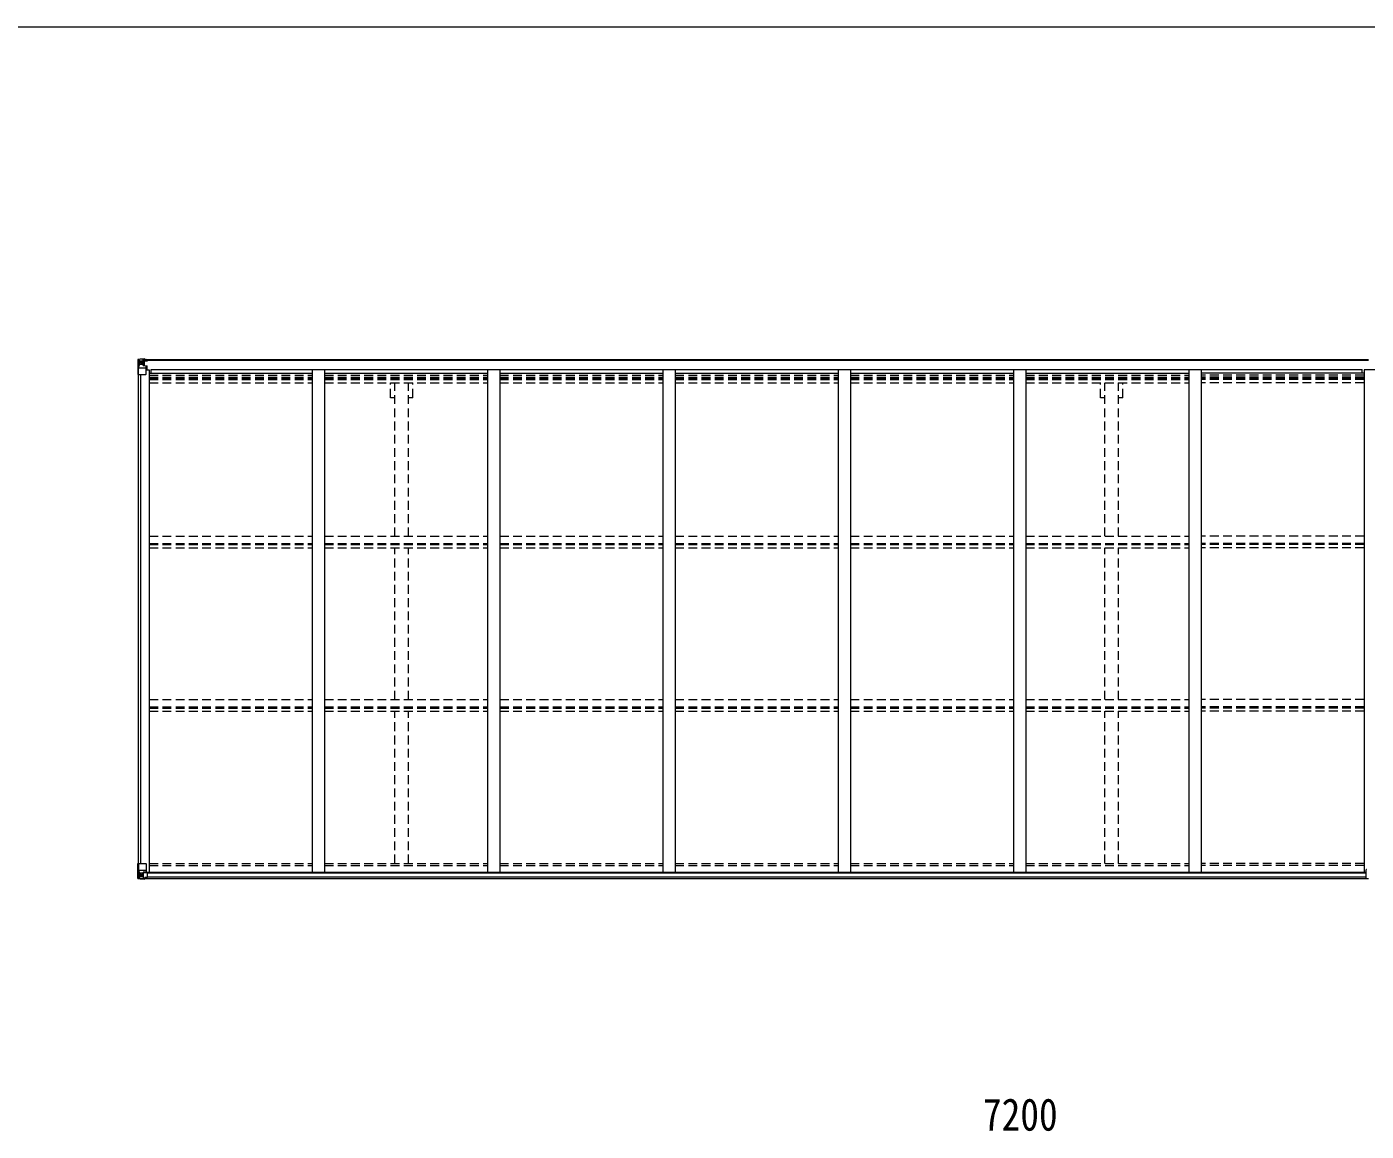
# Model space of a CAD drawing. Units: millimetres at full size, sheet at 1:30; details may follow other scales. Extents: x -8432 to 8432, y -5820 to 5820.
# Drawn here: x -1151 to 4320, y 1312 to 5820 of the extents above; entities that cross this region are included whole.
import ezdxf
from ezdxf.enums import TextEntityAlignment as Align

# ---------------------------------------------------------------- set-up
doc = ezdxf.new("R2010")
doc.units = ezdxf.units.MM
doc.header["$LTSCALE"] = 30
doc.linetypes.add('DASHED1', pattern=[1.8, 1.2, -0.6])
for name, color, linetype, lineweight in [('0-3_ELV2', 4, 'Continuous', 9), ('0-4_TABLE1', 6, 'Continuous', 9), ('0-6_OTH_LINE', 6, 'Continuous', 9), ('F-0_240', 7, 'Continuous', 9)]:
    doc.layers.add(name, color=color, linetype=linetype, lineweight=lineweight)
doc.styles.add('ＭＳ ゴシック', font='')
doc.styles.get('ＭＳ ゴシック').set_extended_font_data('MS Gothic')

msp = doc.modelspace()

# ---------------------------------------------------------------- linework, layer by layer
at = {"layer": '0-3_ELV2'}
for p, q in [((-674.11, 4461.75), (4329.14, 4461.75)), ((-674.11, 4459.61), (4329.14, 4459.61)), ((-695.61, 4400.98), (-695.61, 2405)), ((-685.91, 4400.98), (-685.91, 2405)), ((-663.61, 4419.63), (-650.61, 4419.63)), ((-650.61, 4419.63), (-650.61, 2368.98)), ((-650.61, 4405.95), (15.39, 4405.95)), ((-643.11, 4405.95), (-643.11, 4421.47)), ((-643.11, 4421.47), (4303.89, 4421.47)), ((15.39, 4421.45), (15.39, 2368.98)), ((65.39, 4421.45), (65.39, 2368.98)), ((65.39, 4405.95), (731.39, 4405.95)), ((731.39, 4421.45), (731.39, 2368.98)), ((781.39, 4421.45), (781.39, 2368.98)), ((781.39, 4405.95), (1447.39, 4405.95)), ((1447.39, 4421.45), (1447.39, 2368.98)), ((1497.39, 4421.45), (1497.39, 2368.98)), ((1497.39, 4405.95), (2163.39, 4405.95)), ((2163.39, 4421.45), (2163.39, 2368.98)), ((2213.39, 4421.45), (2213.39, 2368.98)), ((2213.39, 4405.95), (2879.39, 4405.95)), ((2879.39, 4421.45), (2879.39, 2368.98)), ((2929.39, 4421.45), (2929.39, 2368.98)), ((2929.39, 4405.95), (3595.39, 4405.95)), ((3595.39, 4421.45), (3595.39, 2368.98)), ((3645.39, 4421.45), (3645.39, 2368.98)), ((4311.39, 4405.95), (3645.39, 4405.95)), ((4303.89, 4405.95), (4303.89, 4421.47)), ((4311.39, 4419.63), (4311.39, 2368.98)), ((4361.39, 4419.63), (4311.39, 4419.63)), ((-670.87, 2368.98), (4319.89, 2368.98)), ((-659.11, 2366.72), (4319.89, 2366.72)), ((-669.11, 2343.21), (4329.89, 2343.21)), ((-659.11, 2351.11), (4319.89, 2351.11))]:
    msp.add_line(p, q, dxfattribs=at)
at = {"layer": '0-3_ELV2', "linetype": 'DASHED1'}
for p, q in [((-650.61, 4397.56), (15.39, 4397.56)), ((-650.61, 4389.36), (15.39, 4389.36)), ((-650.61, 4385.43), (15.39, 4385.43)), ((-650.61, 4380.35), (15.39, 4380.35)), ((65.39, 4397.56), (731.39, 4397.56)), ((65.39, 4389.36), (731.39, 4389.36)), ((65.39, 4385.43), (731.39, 4385.43)), ((65.39, 4380.35), (731.39, 4380.35)), ((781.39, 4397.56), (1447.39, 4397.56)), ((781.39, 4389.36), (1447.39, 4389.36)), ((781.39, 4385.43), (1447.39, 4385.43)), ((781.39, 4380.35), (1447.39, 4380.35)), ((1497.39, 4397.56), (2163.39, 4397.56)), ((1497.39, 4389.36), (2163.39, 4389.36)), ((1497.39, 4385.43), (2163.39, 4385.43)), ((1497.39, 4380.35), (2163.39, 4380.35)), ((2213.39, 4397.56), (2879.39, 4397.56)), ((2213.39, 4389.36), (2879.39, 4389.36)), ((2213.39, 4385.43), (2879.39, 4385.43)), ((2213.39, 4380.35), (2879.39, 4380.35)), ((2929.39, 4397.56), (3595.39, 4397.56)), ((2929.39, 4389.36), (3595.39, 4389.36)), ((2929.39, 4385.43), (3595.39, 4385.43)), ((2929.39, 4380.35), (3595.39, 4380.35)), ((4311.39, 4397.56), (3645.39, 4397.56)), ((4311.39, 4389.36), (3645.39, 4389.36)), ((4311.39, 4385.43), (3645.39, 4385.43)), ((4311.39, 4380.35), (3645.39, 4380.35)), ((-650.61, 4367.34), (15.39, 4367.34)), ((65.39, 4367.34), (731.39, 4367.34)), ((335.19, 4305.75), (335.19, 4367.34)), ((352.89, 3740.69), (352.89, 4367.34)), ((407.89, 3740.69), (407.89, 4367.34)), ((425.59, 4305.75), (425.59, 4367.34)), ((781.39, 4367.34), (1447.39, 4367.34)), ((1497.39, 4367.34), (2163.39, 4367.34)), ((2213.39, 4367.34), (2879.39, 4367.34)), ((2929.39, 4367.34), (3595.39, 4367.34)), ((3235.19, 4305.75), (3235.19, 4367.34)), ((3252.89, 3740.69), (3252.89, 4367.34)), ((3307.89, 3740.69), (3307.89, 4367.34)), ((3325.59, 4305.75), (3325.59, 4367.34)), ((4311.39, 4367.34), (3645.39, 4367.34)), ((352.89, 4305.75), (335.19, 4305.75)), ((425.59, 4305.75), (407.89, 4305.75)), ((3252.89, 4305.75), (3235.19, 4305.75)), ((3325.59, 4305.75), (3307.89, 4305.75)), ((-650.58, 3740.69), (15.39, 3740.69)), ((65.42, 3740.69), (731.39, 3740.69)), ((781.42, 3740.69), (1447.39, 3740.69)), ((1497.42, 3740.69), (2163.39, 3740.69)), ((2213.42, 3740.69), (2879.39, 3740.69)), ((2929.39, 3740.69), (3595.39, 3740.69)), ((4311.39, 3740.69), (3645.39, 3740.69)), ((-650.58, 3710.95), (15.39, 3710.95)), ((-650.58, 3706.4), (15.39, 3706.4)), ((-650.58, 3693.39), (15.39, 3693.39)), ((65.42, 3710.95), (731.39, 3710.95)), ((65.42, 3706.4), (731.39, 3706.4)), ((65.42, 3693.39), (731.39, 3693.39)), ((352.89, 3073.7), (352.89, 3693.39)), ((407.89, 3073.7), (407.89, 3693.39)), ((781.42, 3710.95), (1447.39, 3710.95)), ((781.42, 3706.4), (1447.39, 3706.4)), ((781.42, 3693.39), (1447.39, 3693.39)), ((1497.42, 3710.95), (2163.39, 3710.95)), ((1497.42, 3706.4), (2163.39, 3706.4)), ((1497.42, 3693.39), (2163.39, 3693.39)), ((2213.42, 3710.95), (2879.39, 3710.95)), ((2213.42, 3706.4), (2879.39, 3706.4)), ((2213.42, 3693.39), (2879.39, 3693.39)), ((2929.39, 3710.95), (3595.39, 3710.95)), ((2929.39, 3706.4), (3595.39, 3706.4)), ((2929.39, 3693.39), (3595.39, 3693.39)), ((3252.89, 3073.7), (3252.89, 3693.39)), ((3307.89, 3073.7), (3307.89, 3693.39)), ((4311.39, 3710.95), (3645.39, 3710.95)), ((4311.39, 3706.4), (3645.39, 3706.4)), ((4311.39, 3693.39), (3645.39, 3693.39)), ((-650.58, 3073.7), (15.39, 3073.7)), ((65.42, 3073.7), (731.39, 3073.7)), ((781.42, 3073.7), (1447.39, 3073.7)), ((1497.42, 3073.7), (2163.39, 3073.7)), ((2213.42, 3073.7), (2879.39, 3073.7)), ((2929.39, 3073.7), (3595.39, 3073.7)), ((4311.39, 3073.7), (3645.39, 3073.7)), ((-650.58, 3043.96), (15.39, 3043.96)), ((-650.58, 3039.41), (15.39, 3039.41)), ((-650.58, 3026.4), (15.39, 3026.4)), ((65.42, 3043.96), (731.39, 3043.96)), ((65.42, 3039.41), (731.39, 3039.41)), ((65.42, 3026.4), (731.39, 3026.4)), ((352.89, 2405.15), (352.89, 3026.4)), ((407.89, 2405.15), (407.89, 3026.4)), ((781.42, 3043.96), (1447.39, 3043.96)), ((781.42, 3039.41), (1447.39, 3039.41)), ((781.42, 3026.4), (1447.39, 3026.4)), ((1497.42, 3043.96), (2163.39, 3043.96)), ((1497.42, 3039.41), (2163.39, 3039.41)), ((1497.42, 3026.4), (2163.39, 3026.4)), ((2213.42, 3043.96), (2879.39, 3043.96)), ((2213.42, 3039.41), (2879.39, 3039.41)), ((2213.42, 3026.4), (2879.39, 3026.4)), ((2929.39, 3043.96), (3595.39, 3043.96)), ((2929.39, 3039.41), (3595.39, 3039.41)), ((2929.39, 3026.4), (3595.39, 3026.4)), ((3252.89, 2405.15), (3252.89, 3026.4)), ((3307.89, 2405.15), (3307.89, 3026.4)), ((4311.39, 3043.96), (3645.39, 3043.96)), ((4311.39, 3039.41), (3645.39, 3039.41)), ((4311.39, 3026.4), (3645.39, 3026.4)), ((-650.61, 2405.15), (15.39, 2405.15)), ((-650.61, 2396.81), (15.39, 2396.81)), ((65.39, 2405.15), (731.39, 2405.15)), ((65.39, 2396.81), (731.39, 2396.81)), ((781.39, 2405.15), (1447.39, 2405.15)), ((781.39, 2396.81), (1447.39, 2396.81)), ((1497.39, 2405.15), (2163.39, 2405.15)), ((1497.39, 2396.81), (2163.39, 2396.81)), ((2213.39, 2405.15), (2879.39, 2405.15)), ((2213.39, 2396.81), (2879.39, 2396.81)), ((2929.39, 2405.15), (3595.39, 2405.15)), ((2929.39, 2396.81), (3595.39, 2396.81)), ((4311.39, 2405.15), (3645.39, 2405.15)), ((4311.39, 2396.81), (3645.39, 2396.81))]:
    msp.add_line(p, q, dxfattribs=at)
at = {"layer": '0-4_TABLE1'}
for p, q in [((-697.61, 4461.69), (-697.61, 4400.98)), ((-669.11, 4464.38), (-696.67, 4462.69)), ((-696.67, 4462.65), (-696.67, 4462.69)), ((-687.7, 4463.08), (-695.62, 4462.61)), ((-694.76, 4461.63), (-694.77, 4461.57)), ((-694.77, 4400.98), (-694.77, 4461.57)), ((-694.22, 4427.86), (-690.08, 4439.95)), ((-690.8, 4458.19), (-693.53, 4461.86)), ((-689.94, 4454.68), (-687.61, 4454.74)), ((-689.94, 4441.21), (-689.94, 4454.68)), ((-687.61, 4441.18), (-689.94, 4441.21)), ((-675.61, 4463.87), (-687.61, 4463.08)), ((-674.11, 4454.74), (-687.61, 4454.74)), ((-674.11, 4441.18), (-687.61, 4441.18)), ((-687.61, 4441.18), (-687.61, 4441.18)), ((-682.13, 4447.54), (-682.13, 4446.58)), ((-675.61, 4437.88), (-675.61, 4463.98)), ((-675.61, 4463.1), (-669.11, 4463.49)), ((-674.11, 4458.27), (-675.61, 4458.27)), ((-674.78, 4437.63), (-664.44, 4435.97)), ((-674.78, 4436.99), (-674.78, 4437.63)), ((-664.44, 4435.34), (-674.78, 4436.99)), ((-669.11, 4462.57), (-674.11, 4462.48)), ((-665.61, 4457.91), (-674.11, 4457.91)), ((-670.11, 4452.98), (-674.11, 4452.98)), ((-670.11, 4444.78), (-674.11, 4444.78)), ((-674, 4456.61), (-670.11, 4456.61)), ((-673.62, 4456.99), (-663.61, 4457.07)), ((-673.62, 4456.82), (-673.62, 4456.99)), ((-658.61, 4456.95), (-673.62, 4456.82)), ((-673.61, 4458.94), (-673.61, 4456.99)), ((-665.61, 4458.94), (-673.61, 4458.94)), ((-665.61, 4458.91), (-673.61, 4458.91)), ((-670.11, 4436.88), (-670.11, 4456.85)), ((-669.11, 4461.75), (-669.11, 4464.38)), ((-665.61, 4457.91), (-665.61, 4459.61)), ((-664.44, 4435.97), (-664.44, 4435.34)), ((-664.16, 4435.89), (-659.11, 4435.85)), ((-664.11, 4462.18), (-664.11, 4461.75)), ((-663.81, 4462.18), (-664.11, 4462.18)), ((-663.81, 4462.18), (-662.12, 4461.75)), ((-663.61, 4458.68), (-657.61, 4458.68)), ((-663.61, 4401.98), (-663.61, 4435.08)), ((-659.11, 4434.13), (-663.61, 4434.11)), ((-660.11, 4435.86), (-660.11, 4434.13)), ((-659.11, 4419.63), (-659.11, 4435.85)), ((-658.61, 4459.61), (-658.61, 4458.68)), ((-657.61, 4457), (-657.61, 4459.61)), ((-697.61, 4400.98), (-664.61, 4400.98)), ((-694.22, 4427.86), (-687.61, 4427.65)), ((-687.61, 4427.65), (-663.61, 4427.65)), ((-659.11, 4423.98), (-663.61, 4423.98)), ((-697.61, 2405), (-664.61, 2405)), ((-697.61, 2344.29), (-697.61, 2405)), ((-694.77, 2405), (-694.77, 2344.42)), ((-694.22, 2378.12), (-687.61, 2378.34)), ((-694.22, 2378.12), (-690.08, 2366.04)), ((-687.61, 2364.81), (-689.94, 2364.77)), ((-689.94, 2364.77), (-689.94, 2351.3)), ((-687.61, 2378.34), (-663.61, 2378.34)), ((-687.61, 2364.81), (-687.61, 2364.8)), ((-675.61, 2364.8), (-687.61, 2364.8)), ((-683.09, 2358.44), (-683.09, 2359.4)), ((-675.61, 2368.79), (-669.11, 2368.79)), ((-675.61, 2368.79), (-675.61, 2342)), ((-664.44, 2370.65), (-674.78, 2368.99)), ((-674.78, 2368.99), (-674.78, 2368.79)), ((-672.09, 2368.79), (-664.44, 2370.01)), ((-669.11, 2368.79), (-660.11, 2368.76)), ((-664.44, 2370.01), (-664.44, 2370.65)), ((-663.61, 2404), (-663.61, 2370.91)), ((-659.11, 2367.85), (-659.11, 2347.69)), ((4319.89, 2347.08), (4319.89, 2379.4)), ((-696.67, 2343.34), (-696.67, 2343.29)), ((-687.7, 2342.91), (-695.62, 2343.38)), ((-694.76, 2344.35), (-694.77, 2344.42)), ((-690.8, 2347.79), (-693.53, 2344.13)), ((-689.94, 2351.3), (-687.61, 2351.24)), ((-687.61, 2351.25), (-675.61, 2351.25)), ((-675.61, 2342.12), (-687.61, 2342.9)), ((-669.11, 2341.61), (-669.11, 2347.55)), ((-660.11, 2346.98), (-669.11, 2346.92)), ((4319.89, 2347.08), (4319.89, 2347.04))]:
    msp.add_line(p, q, dxfattribs=at)
for points in [[(-684.05, 4448.5), (-685.01, 4448.5), (-685.01, 4449.46), (-684.05, 4449.46)], [(-683.09, 4450.42), (-683.09, 4451.38), (-682.13, 4451.38), (-682.13, 4450.42)], [(-682.13, 4446.58), (-683.09, 4446.58), (-683.09, 4447.54)], [(-681.17, 4449.46), (-680.21, 4449.46), (-680.21, 4448.5), (-681.17, 4448.5)], [(-669.11, 4462.98), (-674.11, 4462.98), (-674.11, 4437.52)], [(-663.61, 4458.68), (-663.61, 4457.06), (-657.61, 4457.11)], [(-684.05, 2356.52), (-685.01, 2356.52), (-685.01, 2357.48), (-684.05, 2357.48)], [(-683.09, 2359.4), (-682.13, 2359.4), (-682.13, 2358.44)], [(-682.13, 2355.56), (-682.13, 2354.6), (-683.09, 2354.6), (-683.09, 2355.56)], [(-681.17, 2357.48), (-680.21, 2357.48), (-680.21, 2356.52), (-681.17, 2356.52)], [(-696.67, 2343.29), (-687.61, 2342.74), (-669.11, 2341.61)], [(-659.11, 2347.69), (-659.12, 2347.59), (-669.11, 2347.55)]]:
    msp.add_lwpolyline(points, dxfattribs=at)
for centre in [(-682.61, 4448.98), (-682.61, 2357)]:
    msp.add_circle(centre, 5.3, dxfattribs=at)
for centre, radius, start, end in [((-696.61, 4461.69), 0.999, 93.4424, 179.95083), ((-696.61, 4461.69), 1, 93.50017, 180.00079), ((-696.61, 4461.65), 0.999, 93.4424, 179.95083), ((-695.46, 4475.3), 12.7, 269.24466, 275.10311), ((-693.48, 4461.69), 1.28, 131.17831, 182.45895), ((-684.05, 4450.42), 0.96, 270, 0), ((-684.05, 4447.54), 0.96, 0, 90), ((-681.17, 4450.42), 0.96, 180, 270), ((-681.17, 4447.54), 0.96, 90, 180), ((-674.67, 4438.56), 0.937, 182.32209, 263.26766), ((-674.67, 4437.92), 0.937, 182.32209, 263.26766), ((-673.61, 4459.44), 0.5, 179.99802, 269.99691), ((-673.61, 4459.41), 0.5, 180.00109, 270.00109), ((-673.61, 4456.49), 0.5, 90.52895, 180.04464), ((-673.6, 4456.31), 0.513, 91.88028, 181.04707), ((-664.55, 4435.04), 0.937, 2.32209, 83.26766), ((-664.55, 4434.41), 0.937, 2.32209, 83.26766), ((-658.47, 4464.64), 7.69, 268.96999, 276.43426), ((-664.61, 4401.98), 1, 270, 0), ((-684.05, 2358.44), 0.96, 270, 0), ((-684.05, 2355.56), 0.96, 0, 90), ((-681.17, 2358.44), 0.96, 180, 270), ((-681.17, 2355.56), 0.96, 90, 180), ((-674.67, 2368.06), 0.937, 96.73234, 129.06602), ((-664.61, 2404), 1, 0, 90), ((-664.55, 2371.58), 0.937, 276.73234, 357.67791), ((-664.55, 2370.94), 0.937, 276.73234, 357.67791), ((4320.89, 2379.4), 1, 90, 180), ((-696.61, 2344.33), 0.999, 180.04917, 266.5576), ((-696.61, 2344.3), 0.999, 180.04917, 266.5576), ((-696.61, 2344.29), 1, 179.99921, 266.49983), ((-695.46, 2330.69), 12.7, 84.89689, 90.75534), ((-693.48, 2344.3), 1.28, 177.54105, 228.82169)]:
    msp.add_arc(centre, radius, start, end, dxfattribs=at)
for centre, major_axis, ratio, start_param, end_param in [((-495.67, 4475), (201, 12.36), 0.060933, 3.1373463, 3.1378449), ((-694.67, 4462.77), (2, 0.12), 0.060933, 3.1378449, 4.2119296), ((-694.48, 4459.67), (-0.02, 3), 0.466854, 5.5234897, 6.1575023), ((-692.81, 4454.6), (0.03, 5), 0.573921, 4.7320603, 5.5159136), ((-691.35, 4441.23), (0, 3), 0.468246, 4.2703918, 4.7058971), ((-769.36, 4454.74), (81.75, 0), 0.061163, 0, 0.0007725), ((-693.5, 4430.21), (0.85, 2.32), 0.403757, 2.3087461, 3.2744049), ((-693.5, 2375.77), (0.85, -2.32), 0.403757, 3.0087805, 3.9744392), ((-691.35, 2364.75), (0, -3), 0.468246, 1.5772882, 2.0127935), ((-660.11, 2367.85), (1, -0.021), 0.906239, 0.0187047, 1.589501), ((-694.67, 2343.21), (2, -0.12), 0.060933, 2.0712557, 3.1453404), ((-495.67, 2330.98), (201, -12.36), 0.060933, 3.1453404, 3.145839), ((-694.48, 2346.31), (-0.02, -3), 0.466854, 0.125683, 0.7596956), ((-692.81, 2351.38), (0.03, -5), 0.573921, 0.7672717, 1.551125), ((-769.36, 2351.25), (81.75, 0), 0.061163, 6.2824128, 6.2831853), ((-660.11, 2347.69), (1, 0.012), 0.707053, 4.7036637, 6.124411)]:
    msp.add_ellipse(centre, major_axis=major_axis, ratio=ratio, start_param=start_param, end_param=end_param, dxfattribs=at)
at = {"layer": 'F-0_240', "color": 5}
msp.add_line((-8432.06, 5820), (8007.94, 5820), dxfattribs=at)

# ---------------------------------------------------------------- texts
at = {"layer": '0-6_OTH_LINE', "color": 7, "style": 'ＭＳ ゴシック', "width": 0.85}
msp.add_text('7200', height=132, dxfattribs=at).set_placement((2754.39, 1274.86), align=Align.BOTTOM_LEFT)

doc.saveas('drawing.dxf')
